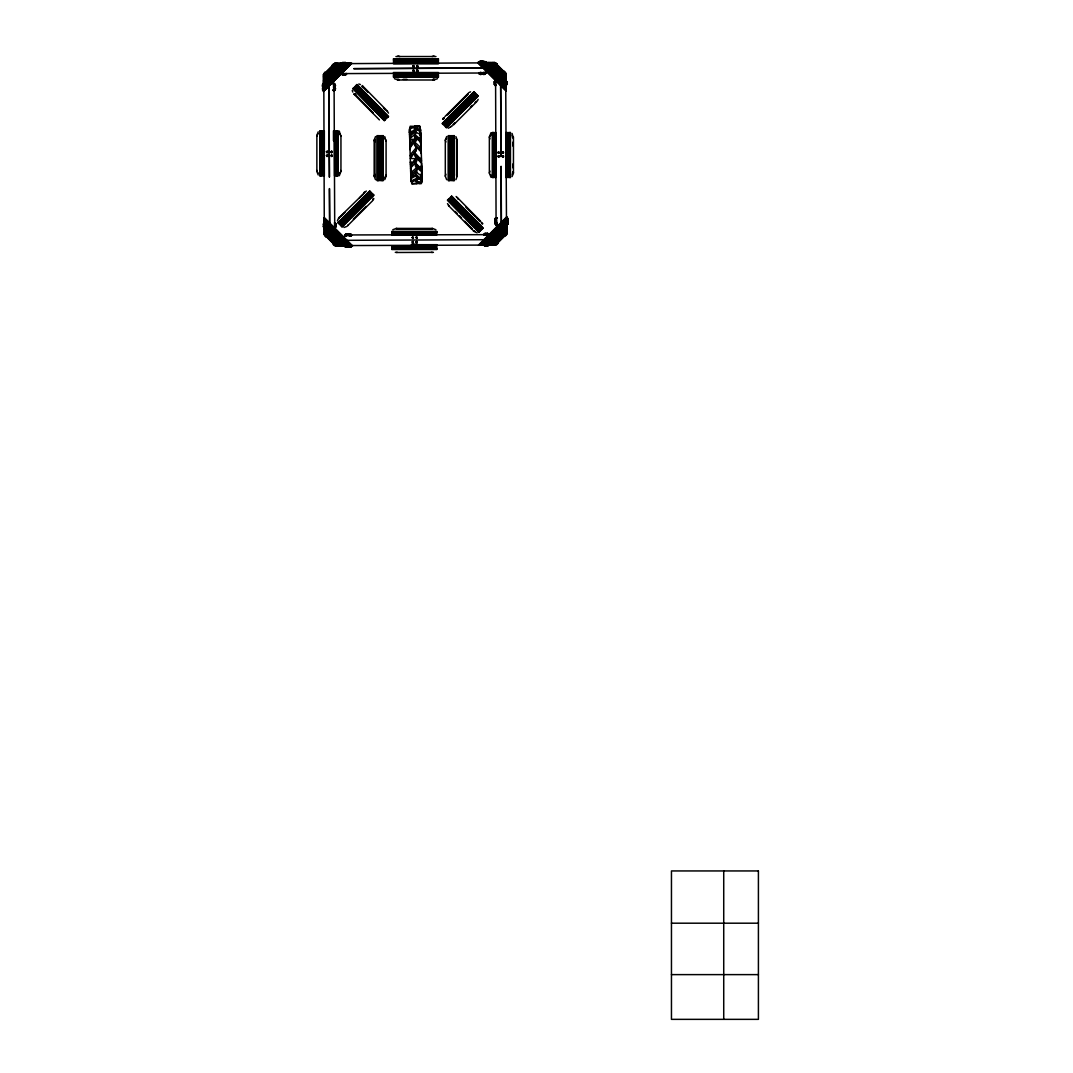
<?xml version="1.0" encoding="UTF-8"?>
<svg xmlns="http://www.w3.org/2000/svg" width="1073" height="1073" viewBox="0 0 1073 1073"><rect width="100%" height="100%" fill="white"/><g stroke="black" fill="none" stroke-linecap="round" stroke-linejoin="round"><path stroke-width="1.5" d="M349.288 63.307L323.523 89.274L322.53 89.046L323.429 89.448M351.166 246.401C344.259 248.453 341.026 244.993 351.448 245.409C350.992 247.836 351.783 244.698 350.951 246.817M346.928 234.705C349.852 236.02 348.618 234.772 351.448 235.644C351.488 231.017 340.128 236.328 347.075 234.786L345.895 234.048C348.269 237.066 341.979 234.88 346.11 234.933L346.351 235.658M347.29 246.24C341.281 246.307 347.92 246.173 345.975 246.374M344.621 245.771L346.15 246.87L346.136 245.932M345.157 235.872L345.144 234.866L344.621 235.711M345.023 246.71C345.251 245.328 343.695 246.535 347.089 245.797M345.157 235.202L351.448 235.617L350.093 235.456M345.721 235.792L345.868 234.397L345.868 235.886M345.908 246.763L345.895 245.797L345.908 246.629M346.351 245.422L345.721 245.972L324.261 224.364M345.882 235.242L344.607 235.108L347.089 234.92M346.123 234.182L346.82 234.343C346.15 236.395 346.15 234.665 349.141 234.947L484.714 234.665M347.089 245.61C345.358 247.42 349.101 245.341 349.396 245.891M350.938 246.482C352.038 245.194 347.37 247.259 346.15 246.401M347.706 234.947L347.692 234.585M348.403 246.736L348.39 245.824L348.403 246.696M348.376 234.92L348.376 234.571M351.408 246.025L347.102 245.462M349.409 246.83L349.168 245.757L349.409 246.388M349.369 234.303L349.288 235.403M350.227 246.388C355.284 246.87 347.276 245.596 344.621 246.307M349.261 235.081L349.959 235.309L349.261 234.437L349.959 234.142C351.649 236.918 351.354 233.82 349.959 235.228M350.388 245.422L350.402 246.24L348.792 246.24M350.2 235.349L351.032 234.276L351.434 234.947M350.951 246.71L351.448 245.261M351.059 246.656L351.394 245.623M350.911 234.263L351.381 235.55L349.033 234.048L349.007 235.55L349.758 235.403M351.381 234.719L344.929 234.638M481.938 73.836C482.314 72.36 481.428 75.512 480.919 73.031C482.77 75.204 476.332 71.073 480.114 74.131L480.114 73.058L481.039 74.238M479.336 73.809L478.866 72.696L483.212 72.656L483.615 74.037L484.419 73.42C488.953 74.117 476.868 74.01 479.148 73.246C484.58 73.97 483.105 73.058 482.609 73.822M484.151 61.657C488.067 65.064 481.241 57.902 478.853 62.663C479.121 60.182 484.084 60.987 485.68 62.1C484.312 62.261 476.077 62.905 480.074 62.154M479.913 62.757L480.315 61.724L479.913 62.811M480.409 74.359L480.342 73.058L480.114 74.359L481.281 73.742M506.054 88.348L480.087 61.832M480.556 73.34C479.497 71.355 477.726 75.003 480.114 73.46M481.281 62.314C488.282 63.763 478.786 59.525 478.866 62.999M478.92 73.219C493.124 72.146 484.473 72.642 481.308 73.554L483.963 73.46M481.911 62.65L481.911 62.221M482.595 72.991L482.609 73.957M482.582 62.636L482.568 61.563L482.582 62.65L506.054 86.135M483.883 72.991L483.373 73.903L483.212 72.79L485.68 72.588L485.358 73.93L483.48 72.87L483.615 73.903M483.588 62.382L506.054 85.129M484.191 73.916L484.178 72.951L484.124 74.359M485.586 63.629L485.318 61.59L485.68 62.207L484.164 62.475M484.58 62.784L484.392 61.537L485.68 63.012M481.16 73.259L484.594 72.468L484.594 73.313M485.318 73.286C485.72 72.199 484.862 73.876 485.707 73.501M485.264 73.192L479.162 73.112L485.144 73.018L485.358 73.796M478.907 62.636L485.68 62.516L485.291 61.698L485.68 63.75M485.6 72.656L483.212 72.79M344.621 245.328L345.184 246.227L351.072 246.334M345.104 235.389L351.086 235.121M345.721 245.315L346.592 245.543M349.154 245.999L349.02 245.502M479.363 62.569L480.074 62.06M480.905 62.502L480.905 62.234M481.147 62.663L480.087 62.086L480.905 62.019M483.252 73.742L484.419 74.359L484.419 72.937L483.48 73.393M506.054 82.782L485.291 61.899M495.444 224.431L497.336 224.74L497.242 223.627M345.721 245.717L345.908 246.401M346.7 235.121L346.686 234.383M347.089 235.604L344.701 235.282M349.007 235.55L349.127 234.424M350.938 246.173L324.261 218.986M351.394 235.255L348.792 234.839M479.913 72.924L480.355 73.661M480.342 73.299L480.986 74.359M483.212 62.757L483.95 62.14M483.48 73.138L484.191 73.568M484.419 73.098L485.157 73.541M346.351 235.631L346.11 234.397L347.089 235.108M347.102 246.441L346.364 246.307L349.409 246.334M478.853 62.18L479.296 61.604L478.893 62.395M334.91 90.172L333.623 90.494C333.046 88.362 335.326 91.755 334.146 89.247C335.715 91.031 333.368 89.944 335.312 89.247L335.312 88.08C333.623 88.965 334.575 83.788 334.575 86.135L335.312 86.108L334.937 84.137L333.381 83.667L333.408 84.767C336.278 80.18 332.912 91.031 335.098 89.958M496.397 219.268L496.732 217.899L495.203 218.449L495.377 224.27L496.343 224.753L496.169 217.926L496.598 224.74L496.893 223.64M334.722 228.777L334.079 83.761L333.032 83.667M334.628 88.053L334.387 89.435L334.494 88.053C336.412 88.63 333.542 92.01 333.488 89.448M496.343 224.753C495.35 224.498 496.061 213.97 495.874 219.16M496.491 220.354C495.055 216.652 496.169 222.607 495.927 223.653M334.307 88.053L335.031 87.423C333.891 88.066 333.998 76.196 333.783 88.804M334.454 90.038L333.69 90.494L333.529 89.448C333.167 91.513 335.929 89.327 333.193 90.226M495.605 84.646L496.061 218.275L496.665 217.926L495.203 218.396L497.376 217.899M323.738 90.454L323.013 89.998L323.362 83.681L323.134 90.508L323.925 89.435M344.996 63.307L323.469 84.834L323.51 86.148M507.757 218.409L506.201 217.913L507.744 218.288L506.362 217.913L507.65 218.409L507.824 224.177L507.65 218.409L506.268 217.913L506.282 224.74L507.167 224.244L507.113 218.356L506.362 217.913L507.086 218.248M347.075 63.307L323.469 86.926L322.504 86.792L322.665 84.029M323.469 84.78L322.919 86.162L323.55 84.78M506.429 223.64C507.623 228.334 507.744 214.935 506.711 219.375M507.717 224.23L507.153 224.74L507.046 217.913M506.563 222.272L506.523 223.01M507.341 222.996L507.811 222.393L506.872 222.406L484.231 245.1M324.274 223.117L323.845 90.186M496.061 218.208L497.107 218.181M496.289 218.329L495.324 218.396M318.212 174.966L316.87 171.465L316.87 135.346L318.212 131.845M316.87 171.465L317.018 170.459M340.785 136.351L339.283 131.08M340.946 135.346L340.946 171.465L339.283 175.731M375.51 179.687L374.169 176.187L374.169 140.067L375.51 136.566M374.96 177.058L374.96 139.195M374.169 176.187L374.785 174.228M374.826 176.187L374.96 175.315M385.918 141.073L384.738 136.566M385.422 176.187L384.885 177.863M386.079 140.067L386.079 176.187L384.738 179.687M446.663 179.687L445.308 176.187L445.308 140.067L446.663 136.566M445.308 176.187L445.939 174.228M455.877 136.566L457.232 140.067L456.602 142.025M457.232 140.067L457.232 176.187L455.877 179.687M491.032 177.327L489.355 173.075L489.355 136.942L491.032 132.676M489.355 173.075L489.985 171.117M512.639 137.813L512.25 135.265M513.283 137.961L512.089 133.454M512.773 172.458L512.25 174.751M513.444 136.942L513.444 173.075L512.089 176.562M421.085 175.301L421.823 171.224M421.126 177.032L421.877 172.954L421.179 178.587L418.819 178.654L415.814 176.401L415.667 171.667L421.085 175.731L421.904 173.88M421.166 178.266L421.917 174.188M417.196 178.333L421.22 180.036L421.971 175.918M421.206 179.62L421.957 175.744M418.966 183.523L421.327 183.456L421.984 176.616M421.3 182.584L422.051 178.708M422.078 179.58L421.327 183.456L416.016 183.47M409.497 131.831L410.248 128.063L415.492 126.171L410.275 128.921L409.524 132.596L410.288 129.417M409.578 134.796L410.342 131.027M409.604 135.56L410.369 131.899L414.299 130.316M409.658 137.518L410.423 133.857L415.613 129.981L415.734 133.884L410.543 137.894L409.779 141.556L410.597 139.611L415.305 139.477L415.828 137.478L415.948 141.18L410.798 146.518L410.02 149.616M409.712 139.235L410.476 135.574L415.653 131.563M409.738 139.852L410.49 136.191M421.112 166.637L421.622 164.196M421.153 167.965L421.662 165.537M421.179 168.957L421.689 166.516M421.22 170.299L421.729 167.857M409.926 146.263L410.691 142.87L415.855 138.122M409.966 147.605L410.476 145.338M421.233 180.492L422.011 177.246M409.51 132.529L410.288 129.297M409.98 148.275L410.758 145.177L415.908 139.839M421.22 180.036L421.997 176.938M421.22 180.143L421.997 177.058M422.078 179.795L421.313 183.014L415.975 181.699L415.935 180.626L421.3 182.893M333.851 90.212L334.628 90.025L333.944 89.247M410.436 134.058L409.645 136.7L410.49 135.936M333.234 90.119L334.186 89.971M322.825 84.244L323.523 83.774M323.51 84.029C324.408 88.308 321.967 94.223 323.51 87.45M372.961 199.229L373.256 198.384M373.86 198.585L372.921 200.41M467.828 94.585L468.163 93.592M478.142 99.36L477.458 100.822M337.432 220.958L338.008 219.348M409.443 130.074L410.248 127.969M409.524 132.931L410.342 130.826M410.208 155.961L411.013 153.747M409.47 131.013L410.288 129.042M409.551 133.87L410.369 131.899M341.831 62.891L341.724 63.964M346.418 74.627L346.499 73.487M488.497 245.489L488.577 244.349M421.126 176.817L421.944 174.966M421.997 176.737L421.179 178.587L415.761 174.523M422.024 177.823L421.206 179.674L418.819 178.654M346.499 73.93L341.724 73.93M483.802 234.477L488.577 234.477M317.662 134.474L318.064 133.669M339.752 173.142L340.141 172.337M446.113 139.195L446.502 138.39M490.16 136.083L491.193 134.581M334.615 84.204C333.26 81.052 332.898 93.552 335.312 88.952M334.079 90.172L333.716 90.494M416.472 158.925L410.503 165.846M420.254 147.35L421.085 146.035M420.281 148.423L421.112 147.108M416.793 169.682L411.63 174.389L410.744 173.678M415.573 148.678L416.136 147.739L416.217 150.555L411.093 156.43M338.344 218.356L366.309 191.034M338.894 218.704L339.417 217.993M363.881 192.805L364.485 191.987M347.974 225.129L347.37 225.947L372.479 200.839M442.626 119.13L443.659 117.869M443.176 119.479L444.128 118.338M448.232 128.25L452.256 125.903M506.335 223.627L506.349 224.74L506.738 223.452L507.811 223.452M344.661 235.604L344.621 235.819M416.954 175.154L411.737 178.158L410.811 176.254M417.035 178.011L411.831 181.015L410.905 179.111M410.476 164.773L416.445 157.852L416.552 161.674L410.57 167.938M478.907 62.797L479.363 61.939M411.026 153.882L415.573 148.53M416.217 150.421L410.288 158.361L415.881 158.817L416.498 159.877M507.811 223.211C505.41 223.747 509.407 225.129 505.611 224.74M414.46 162.801L416.525 160.601M505.906 224.284L507.18 224.177M323.751 73.594L324.891 72.454M333.649 63.696L332.08 65.265L333.368 66.566M323.469 74.654L334.816 63.307M323.469 74.869L335.031 63.307M323.469 75.821L335.983 63.307M323.469 76.143L336.292 63.307M323.469 76.894L337.056 63.307M323.469 77.216L337.378 63.307M323.469 78.222L338.384 63.307M323.469 79.107L339.269 63.307M323.469 80.126L340.275 63.307M323.469 80.435L340.597 63.307M323.469 81.199L341.362 63.307M323.469 81.508L341.67 63.307M323.469 82.541L342.703 63.307M323.469 82.916L343.078 63.307M323.469 83.117L343.266 63.307M323.469 84.526L344.674 63.307M323.469 85.599L345.747 63.307M323.281 85.411C323.483 84.11 321.457 85.934 323.389 85.773L346.069 63.307M323.469 87.812L347.96 63.307M323.268 88.066L323 88.818L348.98 63.307M323.469 89.891L350.053 63.307M323.523 90.052L350.361 63.307M323.469 91.433L351.595 63.307M341.134 216.29L344.916 212.494M359.455 197.955L363.251 194.159M337.888 222.795L369.756 190.927M491.394 69.437L493.03 67.881M495.833 64.997L497.067 63.776M338.129 223.023L369.997 191.168M444.933 116.595L468.338 93.203M338.692 223.586L370.561 191.718M447.441 115.039L467.533 94.947M338.92 223.828L370.789 191.96M328.15 235.349L326.219 237.281L324.65 235.711M331.235 232.264L333.18 230.319M339.672 224.579L371.54 192.711M340.329 225.223L372.197 193.368M442.17 123.569L474.038 91.701M442.411 123.811L474.266 91.943M341.08 225.974L372.935 194.106M341.308 226.215L373.176 194.347M442.975 124.374L474.829 92.506M443.203 124.602L475.071 92.734M341.871 226.779L373.739 194.91M342.099 227.007L373.967 195.138M443.954 125.353L475.822 93.485M444.611 126.01L476.466 94.142M445.349 126.762L477.217 94.893M353.285 219.093L366.067 206.324M445.59 126.99L477.458 95.121M446.153 127.553L478.022 95.685M446.381 127.781L478.25 95.913M497.121 78.088L500.608 74.614M502.164 73.058L504.095 71.126L505.665 72.709M452.9 124.548L454.925 122.523M470.336 107.099L472.107 105.342M475.017 102.431L476.291 101.157M333.247 244.631L334.468 243.41M453.369 125.018L476.761 101.627M478.679 245.1L506.832 216.947M479.939 245.1L507.086 218.423M480.248 245.1L506.832 218.516M481.012 245.1L506.832 219.281M481.334 245.1L506.993 219.603M482.34 245.1L506.832 220.609M483.226 245.1L506.832 221.494M484.553 245.1L506.832 222.822M485.304 245.1L506.832 223.573M485.626 245.1L506.832 223.895M486.579 245.1L506.832 224.847M486.659 245.1L506.832 224.928M487.035 245.1L506.832 225.303M487.222 245.1L506.832 225.491M487.598 245.1L506.832 225.867M488.631 245.1L506.832 226.899M488.953 245.1L506.832 227.221M489.704 245.1L506.832 227.972M490.026 245.1L506.832 228.294M491.032 245.1L506.832 229.3M491.917 245.1L506.832 230.185M492.936 245.1L506.832 231.205M493.245 245.1L506.832 231.513M494.009 245.1L506.832 232.278M494.318 245.1L506.832 232.586M495.27 245.1L506.832 233.538M495.498 245.1L506.832 233.766M496.651 244.711L498.221 243.155L496.303 241.21M505.423 235.953L506.55 234.813L506.483 223.211M506.684 224.646L505.866 224.405M495.686 85.558L495.431 80.783L495.431 85.558M496.584 217.913L495.659 217.98L495.887 224.445M322.973 83.774L323.456 83.681M409.578 134.568L410.423 133.803M409.631 136.445L410.476 135.681M409.698 138.565L410.543 137.813M410.53 166.865L411.388 166.127M410.677 171.546L411.563 172.257L416.726 167.549L416.861 171.895L411.683 176.267L410.798 175.556M469.129 92.493L470.591 91.822M443.229 118.312L444.061 117.695M450.472 126.775L451.183 126.265M338.947 217.524L340.771 216.585M417.089 179.795L413.373 180.425M421.434 158.16L420.589 158.683L421.528 161.017M323.831 222.969L324.797 222.862M395.937 56.534L435.973 56.534M432.057 56.534L434.015 55.917M430.461 229.032L432.419 228.415L435.906 229.756M437.516 78.651L434.015 79.992L397.895 79.992L394.395 78.651M392.798 229.756L396.286 228.415L432.419 228.415M334.883 227.637L334.883 222.862M421.729 167.911L420.871 168.233L415.412 163.016L415.519 166.476L420.951 171.197L421.823 170.875M421.756 168.984L420.898 169.306L415.452 164.089M420.924 170.124L421.783 169.802M343.95 227.476L346.539 226.551M343.293 63.642L343.293 62.489M344.889 63.642L344.929 62.489M333.099 83.774L334.159 83.748M496.745 223.492L497.336 224.74L496.879 223.452M334.615 90.44L334.253 83.667L335.071 89.005L334.36 88.201L334.253 89.005L334.977 89.247M343.172 63.683L343.119 62.489M397.023 79.201L398.754 79.201M397.895 79.992L398.901 79.845M433.398 79.335L434.887 79.201M395.28 252.343L397.305 252.343M396.286 252.49L433.425 252.343M417.021 244.175L411.603 244.201M417.612 72.521L414.191 72.521M417.196 183.537L411.911 183.698L410.946 180.626M350.227 235.55L351.153 235.497M419.623 126.051L414.326 126.466L419.623 126.051L420.629 130.745M417.276 126.681L419.637 126.493L420.589 129.659L422.091 179.915M411.911 183.805L417.196 183.389M351.005 245.838L350.214 245.851M480.543 62.18L483.199 62.113M350.938 245.985L324.261 219.308M497.201 224.753L497.175 223.653M333.998 84.767L334.065 83.654M335.058 88.429C334.038 88.911 335.058 83.909 334.414 85.384M335.111 88.308L334.615 89.233M495.686 219.174L496.437 219.174M496.732 223.251C494.197 223.868 497.684 218.932 495.377 219.415L495.324 220.099C496.356 218.677 495.659 221.601 495.86 217.926M495.713 219.992L496.504 219.992M495.806 220.354L496.531 220.22M495.002 222.594L496.678 222.674M495.793 223.492C498.154 225.29 493.687 224.633 495.431 221.668L496.263 221.655L495.297 221.668M415.586 129.136L419.731 129.887L420.71 133.723M415.895 139.463L417.652 139.396L420.079 141.649L421.059 145.257M416.472 158.804L418.229 158.75M421.488 159.931L415.117 153.131L415.224 156.738L418.269 159.823L420.616 159.756L415.157 154.204M334.749 84.928L334.025 84.941L334.95 85.88M334.776 85.988L334.347 85.746M334.803 86.752L334.079 86.765L335.004 86.752M410.597 139.611L415.305 139.477M495.552 223.492L496.276 223.479L495.002 223.466L495.619 222.299M334.32 85.169L334.28 85.88M334.293 89.247L334.937 89.005M496.169 220.22L495.283 220.998M495.324 222.433L495.337 223.251M496.665 224.74L495.471 223.251L496.142 222.285M495.431 222.674L496.169 223.238M495.86 224.753L495.833 222.285M322.49 84.968L323.429 84.955M322.504 86.792L323.442 86.779M322.758 87.45L323.161 87.45M322.53 89.287L323.67 89.287M323.255 90.159L322.544 90.065L323.496 90.454M507.623 219.133L506.697 219.133M507.784 219.952L506.952 219.952L507.636 219.952M507.636 220.193L507.207 219.589M507.784 220.958L506.966 220.958L507.65 220.958M507.556 221.628L507.797 221.628M507.811 222.634L506.979 222.648L507.663 222.634M507.234 223.64L507.314 222.071M323.067 85.786L323.442 85.76M323.08 87.463L323.657 87.463M507.636 219.375L507.301 219.133M506.738 222.634L506.711 219.952M507.153 221.642L507.65 221.628M333.891 83.989L334.468 84.083M322.49 85.21L322.96 85.21M323.147 86.014L323.201 85.773M323.67 88.469L322.53 88.469L323.67 88.227M323.523 88.066L322.53 88.227L322.986 89.166M322.651 89.046L323.67 89.046M506.376 218.972L506.711 220.341M496.665 221.668L495.753 221.668L496.651 222.433M496.437 223.01L496.584 224.659M495.874 224.659L496.128 223.479M507.14 223.452L507.677 223.452M485.345 62.073L483.346 61.791M342.756 63.642L342.689 62.489M344.353 63.642L344.366 62.489M334.253 83.761L333.73 85.397M323.483 88.818L323.214 89.448L322.732 88.227M495.874 218.208L495.391 220.998L496.598 220.998M496.236 224.405L497.014 224.405L495.485 224.324M507.247 224.405L506.335 224.74M480.342 72.548L482.837 72.991M333.569 83.667L333.797 83.801M334.481 89.005L334.28 88.308L335.312 88.375M506.711 217.967L505.571 217.899M496.169 220.984L496.088 219.978M487.182 245.932L487.37 244.738L487.008 245.932M346.499 63.629L477.525 62.905M353.835 68.645L483.749 67.934M353.956 68.672L482.756 68.095M489.436 68.068L492.789 68.055M478.893 73.018L340.409 73.608M334.213 88.429L333.931 89.005M333.904 90.44L332.938 90.508M506.335 217.913L507.06 218.221L505.866 218.288M347.464 235.416L349.838 235.403M345.882 240.325L484.714 239.708M483.802 244.55L488.577 244.523M323.67 90.226L322.758 90.226M495.699 219.415L496.45 219.415M506.724 222.393L507.811 222.393M506.738 223.211L507.703 223.211M393.415 58.894L438.481 58.894M393.415 59.23L438.481 59.23M393.415 60.021L438.481 60.021M393.415 60.356L438.481 60.356M393.415 61.416L438.481 61.416M481.509 62.167L479.913 62.301M483.011 62.167L484.647 62.167M393.415 62.341L438.481 62.341M345.224 62.583L344.057 62.972M477.74 62.529L494.948 62.529L506.054 73.635L506.054 90.829L477.74 62.529L506.054 90.682M342.233 63.079L345.452 63.079M334.575 63.307L351.77 63.307L323.469 91.621L323.469 74.413M393.415 63.401L438.481 63.401M393.415 63.723L438.481 63.723M480.342 72.481L481.039 72.481M483.48 72.481L484.178 72.481M393.415 72.521L438.481 72.521M483.48 72.615L484.178 72.548M393.415 73.581L438.481 73.581M479.886 73.581L481.509 73.581M483.011 73.581L484.647 73.581M341.724 73.661L346.499 73.661M479.886 73.715L481.509 73.715M483.011 73.715L484.647 73.715M483.48 74.01L484.178 74.037M483.48 74.198L484.178 74.238M342.233 74.506L345.452 74.506M393.415 74.506L438.481 74.506M480.342 74.533L481.039 74.533M483.48 74.533L484.178 74.533M342.542 74.788L343.548 74.506M345.144 74.788L344.138 74.506M393.415 75.566L438.481 75.566M393.415 75.888L438.481 75.888M393.415 76.693L438.481 76.693M393.415 77.015L438.481 77.015M403.18 79.335L406.922 79.335M494.291 81.575L495.444 81.575M505.718 81.575L506.872 81.575M494.291 81.749L495.444 81.749M505.718 81.749L506.872 81.749M494.291 82.178L495.444 82.178M505.718 82.178L506.872 82.178M494.291 82.353L495.444 82.353M505.718 82.353L506.872 82.353M494.854 82.608L494.573 81.602M506.389 82.688L506.778 81.521M494.291 82.916L495.444 82.916M505.718 82.916L506.872 82.916M494.854 83.198L494.573 84.204M506.389 83.117L506.778 84.284M494.291 83.412L495.444 83.412M505.718 83.412L506.872 83.412M494.291 83.976L495.444 83.976M505.718 83.976L506.872 83.976M494.291 84.163L495.444 84.163M505.718 84.163L506.872 84.163M494.291 84.579L495.444 84.767M505.718 84.767L506.872 84.767M495.874 85.558L494.733 85.464M322.986 88.16L323.214 89.448L322.986 87.852M505.839 218.181L506.899 218.248L506.55 218.972M495.619 219.16L495.619 220.327M334.441 222.862L335.42 222.862M507.314 223.385L507.744 222.379M323.429 223.653L324.596 223.653M334.856 223.653L336.023 223.828M323.429 224.257L324.596 224.257M334.87 224.257L336.023 224.257M323.429 224.431L324.583 224.472M334.87 224.431L336.023 224.431M323.429 224.995L324.569 224.995M334.964 224.995L336.023 224.995M323.925 225.303L323.523 224.136M335.46 225.223L335.728 224.217M323.429 225.491L324.569 225.491M334.964 225.491L336.023 225.491M323.925 225.732L323.523 226.899M335.46 225.813L335.728 226.819M323.429 226.068L324.569 226.068M334.964 226.068L336.023 226.068M323.429 226.242L324.569 226.242M334.964 226.242L336.023 226.242M323.429 226.671L324.569 226.671M334.964 226.671L336.023 226.671M323.429 226.846L324.569 226.846M334.964 226.846L336.023 226.846M324.797 227.637L323.872 227.543M334.441 227.637L335.42 227.624M396.286 229.072L432.419 229.072M391.819 231.392L436.885 231.392M391.819 231.728L436.885 231.728M391.819 232.519L436.885 232.519M391.819 232.854L436.885 232.854M485.157 233.632L486.163 233.901M487.759 233.632L486.753 233.901M346.123 233.887L346.82 233.887M349.261 233.887L349.959 233.887M484.848 233.901L488.067 233.901M391.819 233.914L436.885 233.914M484.848 233.994L488.067 233.994M345.667 234.705L347.29 234.705M348.792 234.705L350.428 234.705M483.802 234.746L488.577 234.746M345.667 234.839L347.29 234.839M391.819 234.839L436.885 234.839M346.123 235.47L346.82 235.47M349.261 235.47L349.959 235.47M483.802 244.523L488.577 244.523M411.442 244.684L436.885 244.684M411.442 245.02L436.885 245.02M484.768 244.952L484.768 245.932M495.726 245.1L478.531 245.1L506.832 216.8L506.832 233.994M484.848 245.422L488.067 245.422M335.366 245.891L352.561 245.891L324.261 217.591L324.261 234.786M485.076 245.838L486.243 245.435M487.839 245.838L486.673 245.435M391.819 246.079L436.885 246.079M391.819 247.005L436.885 247.005M391.819 248.064L436.885 248.064M391.819 248.386L436.885 248.386M391.819 249.191L436.885 249.191M391.819 249.513L436.885 249.513M671.457 923.196L758.41 923.196M671.457 974.619L758.41 974.619M334.213 88.053L334.843 88.187M495.9 220.22L495.257 220.233M507.086 217.899L507.18 218.959M495.9 218.986L495.78 220.569M415.506 126.359L410.194 126.265L409.43 129.484L410.946 180.747M484.017 245.087L334.535 245.61L333.408 244.47M397.895 55.917L399.853 56.534M433.143 79.201L434.015 79.335M432.996 79.845L434.015 79.992M396.286 228.415L398.244 229.032M431.4 252.343L432.419 252.49M487.37 244.738L487.611 245.932M419.986 138.31L420.857 138.578M414.607 136.016L417.625 138.068L417.652 139.396L414.647 137.344L414.567 134.299L420.898 139.651M420.039 140.201L420.911 140.469M420.066 141.274L420.951 141.542M414.393 128.586L419.771 131.241L420.764 135.265M419.637 126.922L417.263 126.118L417.357 129.082M354.922 93.968L355.767 94.263M355.552 94.867L353.741 93.901L379.44 119.908M358.811 83.989L360.421 84.579M475.567 232.17L477.163 232.761M386.749 110.68L388.506 113.108M456.079 196.507L456.897 197.11M481.415 222.245L482.837 223.694M447.481 203.642L449.225 206.083M474.226 230.749L474.923 231.272M473.314 230.775L474.574 231.822M409.806 142.186L410.691 142.87M409.832 143.259L410.731 143.943M411.616 174.134L410.731 173.424L411.683 176.012L416.391 175.865L417.075 179.513L411.858 182.102L410.932 180.049M414.862 144.479L420.321 149.764L421.273 152.393M415.479 165.403L417.504 167.334M418.269 159.823L421.595 163.418M495.766 62.811L496.893 63.937M494.64 62.529L506.054 73.93M494.479 62.529L506.054 74.091M493.54 62.529L506.054 75.03M493.218 62.529L506.054 75.351M492.467 62.529L506.054 76.116M492.145 62.529L506.054 76.424M491.139 62.529L506.054 77.444M490.254 62.529L506.054 78.329M489.234 62.529L506.054 79.335M488.926 62.529L506.054 79.657M488.161 62.529L506.054 80.408M487.853 62.529L506.054 80.73M486.673 62.529L506.054 81.897M486.445 62.529L506.054 82.138M486.056 62.529L506.054 82.514M484.835 62.529L506.054 83.734M484.527 62.529L506.054 84.043M483.762 62.529L506.054 84.807M481.549 62.529L506.054 87.02M480.543 62.529L506.054 88.026M479.47 62.529L506.054 89.113M506.054 89.421L479.135 62.274M478.196 62.529L506.054 90.373M496.397 226.926L497.376 227.905M337.096 70.295L339.041 72.226M491.26 236.181L493.204 238.126M324.73 72.293L325.951 73.527M332.925 80.502L333.918 81.494M324.261 217.886L352.266 245.891M324.261 220.072L350.08 245.891M324.261 220.381L349.758 245.891M324.261 221.4L348.752 245.891M324.261 222.285L347.867 245.891M324.261 223.291L346.955 246.361M324.261 223.6L346.539 245.891M324.261 224.686L345.466 245.891M324.261 225.625L344.513 245.891M324.261 225.786L344.353 245.891M324.261 226.081L344.057 245.891M324.261 226.43L343.709 245.891M324.261 226.738L343.4 245.891M324.261 227.691L342.461 245.891M324.261 227.999L342.139 245.891M324.261 228.764L341.388 245.891M324.261 229.086L341.066 245.891M324.261 230.091L340.061 245.891M324.261 230.977L339.175 245.891M324.261 231.983L338.156 245.891M324.261 232.304L337.847 245.891M324.261 233.056L337.083 245.891M324.261 233.377L336.774 245.891M324.261 234.33L335.822 245.891M324.261 234.598L335.541 245.891M387.568 111.284L362.231 85.545L363.157 87.369M362.191 86.444L368.093 92.439M383.383 107.984L385.408 110.023M356.974 84.445L388.587 116.555M356.732 84.673L388.346 116.796M356.169 85.236L387.782 117.346M355.928 85.464L387.554 117.587M355.176 86.216L386.79 118.325M354.519 86.859L386.132 118.969M353.768 87.61L385.381 119.72M353.527 87.838L385.14 119.948M352.963 88.388L384.577 120.511M352.722 88.63L384.335 120.739M457.326 197.553L480.543 221.132M354.64 93.874L373.216 112.745M415.197 155.665L417.223 157.718M465.816 207.116L475.433 216.88M476.305 217.779L480.074 221.601M481.334 222.889L482.273 224.029M451.639 196.024L483.252 228.133M451.398 196.252L483.011 228.361M450.834 196.815L482.448 228.925M450.593 197.043L482.22 229.153M449.842 197.781L481.455 229.904M449.185 198.438L480.798 230.547M448.434 199.176L480.047 231.285M448.192 199.404L479.805 231.527M447.629 199.967L479.242 232.076M447.387 200.195L479.014 232.318M455.207 211.448L457.246 213.514M459.365 215.66L461.551 217.886M464.824 221.212L472.522 229.032M448.407 205.48L472.053 229.488M409.859 144.278L410.758 145.257M409.899 145.351L410.798 146.33M490.562 174.751L491.193 175.436M473.153 230.387L473.743 231.218M483.896 245.489L483.802 244.349M346.391 62.891L346.499 63.964M341.818 74.627L341.724 73.487M489.985 138.9L489.355 136.942M456.038 138.39L456.427 139.195M445.939 142.025L445.308 140.067M456.602 174.228L457.232 176.187M384.885 138.39L385.274 139.195M374.785 142.025L374.169 140.067M339.752 133.669L340.141 134.474M317.662 172.337L318.064 173.142M420.012 139.329L420.992 142.937M411.509 170.459L410.583 168.555L411.563 172.163M421.193 149.831L420.24 147.202L414.795 142.173L414.902 145.821L420.361 151.092L421.313 153.721M420.281 148.53L421.233 151.159M352.239 90.467L352.802 92.077M457.487 197.955L457.822 198.948M362.272 86.725L362.553 87.57M410.382 161.835L411.348 164.893M410.409 162.519L411.375 165.859M410.449 163.861L411.415 167.187M420.951 141.596L419.972 138.001L417.625 138.068L420.039 140.322L421.018 143.916M410.637 170.272L411.616 173.88M410.651 170.889L411.63 174.497M410.704 172.605L411.361 175.006M410.758 174.564L411.415 176.965M410.852 177.528L411.509 179.929M410.785 175.315L411.442 177.796M410.879 178.279L411.522 180.76M420.71 133.535L419.717 129.511L414.366 127.727L414.486 131.55L419.865 134.205L420.844 138.229M420.133 133.817L420.804 136.499M513.283 172.056L513.444 173.075M512.639 172.203L512.773 173.075M385.918 175.181L386.079 176.187M374.826 140.067L374.96 140.939M340.785 170.459L340.946 171.465M316.87 135.346L317.018 136.351M411.08 161.875L411.281 168.716M349.946 234.397L349.744 235.242M346.123 235.242L346.11 234.638M333.864 89.448L333.891 90.494M344.621 246.414L344.715 245.73M345.157 234.746L344.916 235.953M505.759 90.521L506.456 218.235M500.662 84.539L501.064 156.457M501.118 166.302L501.426 222.808M328.875 84.7L329.384 177.152M500.648 84.646L500.97 156.578M501.011 166.61L501.265 223.479M329.035 84.941L329.438 176.924M485.693 72.079L485.613 73.205M723.725 870.941L723.725 1019.35M512.773 142.24L512.773 145.982M512.773 164.035L512.773 167.777M510.466 132.475L510.466 177.541M510.131 132.475L510.131 177.541M509.34 132.475L509.34 177.541M509.004 132.475L509.004 177.541M507.945 132.475L507.945 177.541M507.314 218.932L507.18 220.569M507.019 132.475L507.019 177.541M506.282 81.293L506.362 84.512M505.96 132.475L505.96 177.541M495.78 132.475L495.78 177.541M495.78 222.071L495.78 223.694M495.646 218.932L495.646 220.569M495.646 222.071L495.646 223.694M495.149 222.54L495.122 223.238M494.935 81.293L494.935 84.512M494.854 132.475L494.854 177.541M494.827 219.402L494.827 220.099M494.827 222.54L494.827 223.238M493.795 132.475L493.795 177.541M493.459 132.475L493.459 177.541M492.668 132.475L492.668 177.541M492.346 132.475L492.346 177.541M488.577 233.941L488.577 234.92M487.786 233.337L487.786 236.114M487.786 244.765L487.786 245.932M487.611 233.337L487.611 234.504M487.182 233.337L487.182 234.504M487.008 233.337L487.008 234.504M486.445 233.337L486.445 234.491M486.445 245.932L486.445 244.872L485.948 245.932M485.948 233.337L485.948 234.491M485.372 233.337L485.372 234.491M485.372 245.932L485.372 244.872L485.197 245.932M485.197 233.337L485.197 234.491M484.768 233.337L484.594 234.491M483.802 233.941L483.802 234.92M456.561 140.067L456.561 176.187M454.255 135.6L454.255 180.666M453.919 135.6L453.919 180.666M453.128 135.6L453.128 180.666M452.793 135.6L452.793 180.666M451.733 135.6L451.733 180.666M450.808 135.6L450.808 180.666M449.748 135.6L449.748 180.666M449.413 135.6L449.413 180.666M448.621 135.6L448.621 180.666M448.286 135.6L448.286 180.666M383.101 135.6L383.101 180.666M382.766 135.6L382.766 180.666M381.975 135.6L381.975 180.666M381.639 135.6L381.639 180.666M380.58 135.6L380.58 180.666M379.654 135.6L379.654 180.666M378.595 135.6L378.595 180.666M378.273 135.6L378.273 180.666M377.468 135.6L377.468 180.666M377.146 135.6L377.146 180.666M345.533 62.489L345.707 63.629M345.707 73.93L345.533 75.07M345.104 62.489L345.104 63.629M345.104 73.93L345.104 75.07M344.929 73.93L344.929 75.07M344.956 244.926L344.956 245.744M344.366 73.93L344.366 75.07M343.87 62.489L343.87 63.629M343.87 73.93L343.87 75.07M343.628 62.972L342.461 62.583L342.515 63.629M343.293 73.93L343.293 75.07M343.119 73.93L343.119 75.07M342.689 73.93L342.689 75.07M342.515 73.93L342.515 75.07M337.968 130.879L337.968 175.945M337.633 130.879L337.633 175.945M336.842 130.879L336.842 175.945M336.506 130.879L336.506 175.945M335.473 85.183L335.473 85.88M335.473 88.308L335.473 89.019M335.447 130.879L335.447 175.945M335.46 223.908L335.46 227.127M335.111 85.183L335.152 85.88M334.655 84.713L334.655 86.35M334.655 87.852L334.655 89.475M334.615 222.862L334.615 227.624M334.521 84.713L334.521 86.35M334.521 87.852L334.521 89.475M334.521 130.879L334.521 175.945M333.462 130.879L333.462 140.737M324.341 130.879L324.341 175.945M324.019 223.908L324.019 227.127M323.281 130.879L323.281 175.945M323.121 84.713L322.986 86.35M322.356 130.879L322.356 175.945M321.296 130.879L321.296 175.945M320.975 130.879L320.975 175.945M320.17 130.879L320.17 175.945M319.848 130.879L319.848 175.945M479.926 73.46L481.308 73.675L479.926 73.46M326.38 151.736C327.372 154.847 328.794 149.549 326.38 151.736M326.433 155.545C327.439 158.656 328.861 153.345 326.433 155.545M330.846 151.736C331.852 154.847 333.274 149.549 330.846 151.736M330.913 155.545C331.906 158.656 333.327 153.345 330.913 155.545M412.81 66.07C413.816 69.182 415.238 63.87 412.81 66.07M412.81 70.536C413.816 73.648 415.238 68.35 412.81 70.536M416.619 66.003C417.612 69.115 419.033 63.817 416.619 66.003M416.619 70.483C417.612 73.594 419.033 68.283 416.619 70.483M412.112 237.509C413.105 240.62 414.527 235.309 412.112 237.509M412.112 241.988C413.105 245.1 414.527 239.789 412.112 241.988M415.922 237.455C416.914 240.567 418.336 235.255 415.922 237.455M415.922 241.921C416.914 245.033 418.336 239.735 415.922 241.921M497.818 152.446C498.824 155.558 500.246 150.247 497.818 152.446M497.885 156.256C498.878 159.367 500.3 154.056 497.885 156.256M502.298 152.446C503.291 155.558 504.712 150.247 502.298 152.446M502.352 156.256C503.344 159.367 504.766 154.056 502.352 156.256M413.306 65.775L413.896 66.781L413.306 65.775M413.306 70.241L413.896 71.261L413.306 70.241M417.115 65.721L417.692 66.727L417.115 65.721M417.115 70.188L417.692 71.194L417.115 70.188M412.609 237.213L413.185 238.219L412.609 237.213M412.609 241.693L413.185 242.699L412.609 241.693M416.404 237.16L416.995 238.166L416.404 237.16M416.404 241.626L416.995 242.646L416.404 241.626M343.655 63.307L323.469 83.493L343.736 63.307M327.171 151.373L327.171 152.54L327.171 151.373M331.637 151.373L331.637 152.54L331.637 151.373M327.225 155.169L327.225 156.336L327.225 155.169M331.691 155.169L331.691 156.336L331.691 155.169M498.61 152.071L498.61 153.238L498.61 152.071M503.076 152.071L503.076 153.238L503.076 152.071M498.663 155.88L498.663 157.047L498.663 155.88M503.143 155.88L503.143 157.047L503.143 155.88M758.41 870.941L671.457 870.941L671.457 1019.35L758.41 1019.35L758.41 870.941M420.79 136.365L419.851 133.776L420.79 136.365M329.639 223.868L329.451 188.566L329.652 223.761"/></g></svg>
